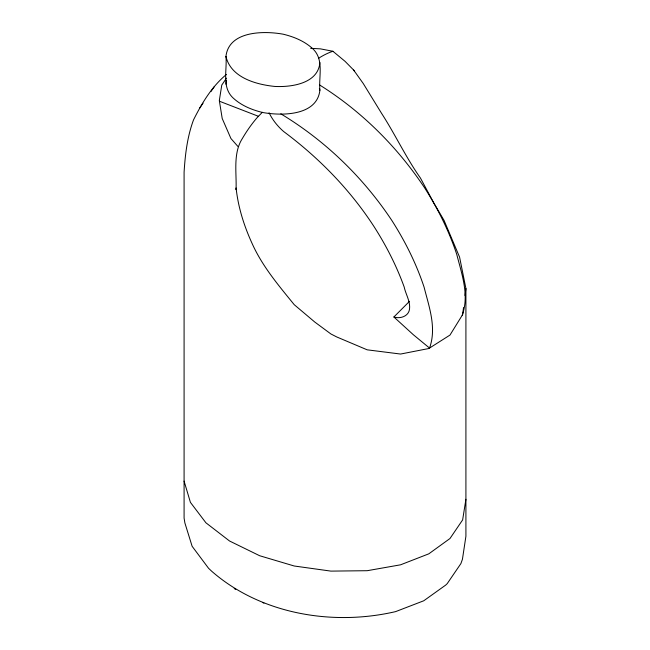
<?xml version="1.0" encoding="UTF-8"?>
<svg xmlns="http://www.w3.org/2000/svg" width="650" height="650" viewBox="0 0 650 650"><rect width="100%" height="100%" fill="white"/><g stroke="black" fill="none" stroke-linecap="round" stroke-linejoin="round"><path stroke-width="0.97" d="M463.523 307.572L462.637 314.6L449.987 335.067L428.813 348.522L400.571 354.047L367.169 349.822L336.806 336.984L330.907 333.97L314.779 322.043L294.231 304.688C278.614 285.48 262.291 266.273 252.102 243.474L251.932 243.092C243.969 225.639 238.119 207.082 236.104 187.956C236.519 171.592 233.082 152.912 242.401 138.434A166.229 92.471 -87.2 0 1 257.229 117.544L262.356 112.287M465.034 295.531L465.912 288.511L459.582 257.132L444.08 220.447L433.696 202.768L420.469 178.076C405.933 157.503 395.298 134.607 381.672 113.514L363.261 83.541L353.649 70.062L345.061 61.344L332.906 51.269L320.336 48.847L310.668 48.344M225.948 56.444C228.824 30.81 263.941 30.68 283.181 34.198C293.914 36.79 304.379 41.072 312.618 48.604C324.358 59.353 318.581 76.407 319.898 90.244C317.021 115.879 281.905 116.009 262.665 112.491C251.932 109.899 241.467 105.617 233.228 98.085C221.488 87.336 227.264 70.281 225.948 56.444C230.856 77.594 255.938 84.524 274.893 86.45C291.72 87.295 318.256 83.46 319.898 62.498M225.948 84.191L226.574 80.259M465.912 499.265L462.637 519.903L449.987 538.509L428.813 553.832L400.571 564.809L367.169 570.708L330.907 571.114L294.231 566.004L259.659 555.734L229.531 540.995L205.92 522.795L190.418 502.369L184.088 481.122M462.207 315.299C469.511 295.084 461.768 274.186 456.763 254.402C448.979 230.921 437.913 208.699 424.629 187.858C397.239 146.754 361.441 111.061 319.475 84.89M236.104 187.956L235.698 189.345L236.259 189.621M226.452 74.449C211.908 86.401 201.906 103.163 193.554 119.819C187.322 136.508 185.161 154.554 184.088 172.25L184.088 518.107L184.884 522.949L192.124 546.284L208.577 568.303L211.729 571.269C260.967 614.339 333.019 626.186 395.639 611.609L423.743 600.787L445.681 585.097L447.192 583.668L460.891 563.591L462.442 559.268L465.912 536.258L465.912 288.511M226.517 78.089L221.772 85.069L219.318 100.539L222.211 118.503L230.929 138.523L237.965 146.494M199.404 108.493L203.028 103.212M210.957 91.512L214.24 86.718M280.832 113.839C325.203 140.603 363.317 177.466 391.95 220.634C405.243 241.467 416.309 263.689 424.093 287.17C429.089 306.963 436.841 327.86 429.536 348.067L413.351 334.742L393.892 316.989L409.516 301.316M332.906 51.269L330.509 52.122A163.223 90.797 -87.2 0 0 318.419 58.402M393.892 316.989C400.067 319.077 408.541 316.42 409.516 309.213C410.532 301.446 405.738 294.393 404.186 287.024C396.565 265.931 386.336 245.871 374.278 226.98C350.309 189.914 319.061 157.901 283.725 131.584C277.672 126.344 272.545 119.982 269.067 112.751M354.437 71.094L353.649 70.062M219.529 101.262L258.375 116.277M234.195 588.583L235.755 589.347M262.844 602.607L263.916 603.127M319.369 88.473L319.898 90.244"/></g></svg>
